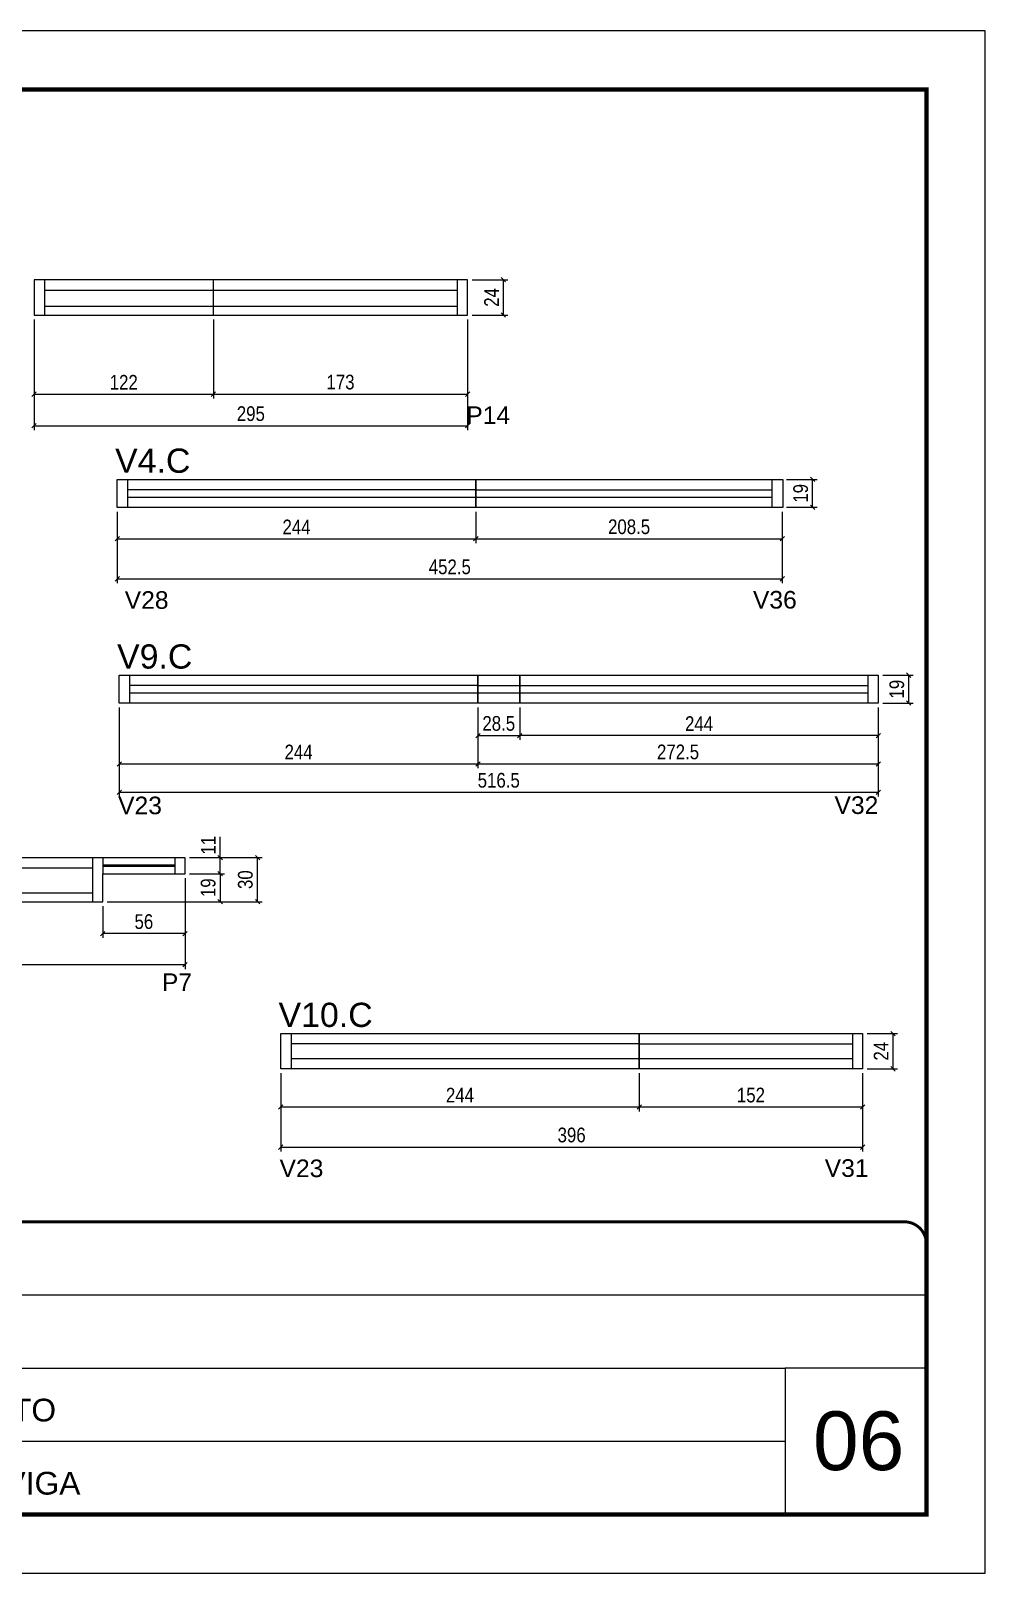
# Model space of a CAD drawing. Extents: x 2513 to 8766, y 921 to 4268.
# Drawn here: x 4947 to 5596, y 2070 to 3120 of the extents above; entities that cross this region are included whole.
import ezdxf

# ---------------------------------------------------------------- set-up
doc = ezdxf.new("R2010")
doc.units = 0
doc.linetypes.add('CONTINUO', pattern=[0])
doc.linetypes.add('DASHED', pattern=[0.75, 0.5, -0.25])
for name, color, linetype in [('5', 5, 'Continuous'), ('COTA', 241, 'Continuous'), ('NOMENCLATURA', 7, 'Continuous'), ('Painéis', 200, 'Continuous'), ('SARR_2.2x7', 40, 'Continuous'), ('SARR_EDITAR', 141, 'Continuous')]:
    doc.layers.add(name, color=color, linetype=linetype)
for name, color, linetype, lineweight in [('CARIMBO', 255, 'Continuous', 9), ('Folhas', 255, 'Continuous', 9), ('SARRAFO DE PRESSAO', 251, 'DASHED', 9)]:
    doc.layers.add(name, color=color, linetype=linetype, lineweight=lineweight)
doc.styles.add('ARIAL', font='arial.ttf')
doc.styles.add('COTA TECNICA', font='techl___.ttf', dxfattribs={"height": 10})
doc.styles.add('COTA TECNICA-50', font='techl___.ttf', dxfattribs={"height": 10})
doc.styles.get("Standard").update_dxf_attribs({"font": 'arial.ttf'})
doc.dimstyles.new('COTA PAINEL-50', dxfattribs={"dimtxt": 10, "dimasz": 3, "dimexe": 3, "dimexo": 3, "dimgap": 3, "dimtad": 1, "dimdec": 1, "dimzin": 12, "dimdsep": 46, "dimtxsty": 'COTA TECNICA-50', "dimblk1": 'OBLIQUE', "dimblk2": 'OBLIQUE', "dimsah": 1, "dimcen": 0.9, "dimclrd": 4, "dimclre": 4, "dimclrt": 240, "dimadec": 1, "dimazin": 3, "dimtfac": 1, "dimtdec": 1, "dimtmove": 0, "dimatfit": 3, "dimfxl": 1, "dimtolj": 1, "dimtzin": 12, "dimarcsym": 0})
doc.dimstyles.new('PAINEL', dxfattribs={"dimtxt": 10, "dimasz": 3, "dimexe": 3, "dimexo": 3, "dimgap": 3, "dimtad": 1, "dimdec": 1, "dimzin": 12, "dimdsep": 46, "dimtxsty": 'COTA TECNICA', "dimblk1": 'OBLIQUE', "dimblk2": 'OBLIQUE', "dimsah": 1, "dimcen": 0.9, "dimclrd": 4, "dimclre": 4, "dimclrt": 240, "dimadec": 1, "dimazin": 3, "dimtfac": 1, "dimtdec": 1, "dimtmove": 0, "dimatfit": 3, "dimfxl": 1, "dimtolj": 1, "dimtzin": 12, "dimarcsym": 0})

# ---------------------------------------------------------------- blocks, each defined once
blk = doc.blocks.new('9999999999')
at = {"color": 30, "linetype": 'CONTINUO'}
for p, q in [((98564.6, 34379.6), (99584, 34379.6)), ((98564.6, 34329.8), (99488, 34329.8)), ((99584, 34329.8), (99488, 34329.8)), ((99488, 34329.8), (99488, 34230.2)), ((98564.6, 34280), (99488, 34280))]:
    blk.add_line(p, q, dxfattribs=at)
at = {"color": 30, "linetype": 'CONTINUO', "const_width": 2}
blk.add_lwpolyline([(99584, 34230.2), (99584, 34414.4, 0.414214), (99569, 34429.4), (98229, 34429.4, 0.414214), (98214, 34414.4), (98214, 34245.2, 0.414214), (98229, 34230.2), (99584, 34230.2)], format="xyb", dxfattribs=at)
at = {"layer": 'Folhas'}
blk.add_lwpolyline([(98139, 34190.2), (99624, 34190.2), (99624, 35240.2), (98139, 35240.2)], close=True, dxfattribs=at)
at = {"layer": 'Folhas', "color": 30, "const_width": 3}
blk.add_lwpolyline([(98214, 34230.2), (99584, 34230.2), (99584, 35200.2), (98214, 35200.2)], close=True, dxfattribs=at)
at = {"color": 7, "linetype": 'Continuous', "ltscale": 5, "style": 'ARIAL'}
for s, p in [('2° PAVIMENTO', (98837.7, 34293.5)), ('FUNDO DE VIGA', (98837.7, 34243.7))]:
    blk.add_text(s, height=15.483, dxfattribs=at).set_placement(p)
blk = doc.blocks.new('_Oblique')
at = {"color": 0, "linetype": 'ByBlock', "lineweight": -2}
blk.add_line((-0.5, -0.5), (0.5, 0.5), dxfattribs=at)
blk = doc.blocks.new('*D184')
at = {"layer": 'COTA', "color": 4, "linetype": 'ByBlock', "lineweight": -2, "transparency": 16777216}
for p, q in [((4949.3, 2923.2), (4949.3, 2847.8)), ((5244.3, 2923.2), (5244.3, 2847.8)), ((4949.3, 2850.8), (5244.3, 2850.8))]:
    blk.add_line(p, q, dxfattribs=at)
at = {"layer": 'Defpoints', "color": 0, "linetype": 'ByBlock', "transparency": 16777216}
for p in [(4949.3, 2926.2), (5244.3, 2926.2), (5244.3, 2850.8)]:
    blk.add_point(p, dxfattribs=at)
at = {"layer": 'COTA', "color": 4, "linetype": 'ByBlock', "lineweight": -2, "transparency": 16777216, "xscale": 3, "yscale": 3, "zscale": 3, "rotation": 180}
blk.add_blockref('_Oblique', (4949.3, 2850.8), dxfattribs=at)
at = {"layer": 'COTA', "color": 4, "linetype": 'ByBlock', "lineweight": -2, "transparency": 16777216, "xscale": 3, "yscale": 3, "zscale": 3}
blk.add_blockref('_Oblique', (5244.3, 2850.8), dxfattribs=at)
at = {"layer": 'COTA', "color": 240, "linetype": 'ByBlock', "transparency": 16777216, "insert": (5096.8, 2859), "char_height": 10, "attachment_point": 5, "style": 'COTA TECNICA-50'}
blk.add_mtext('\\A1;295', dxfattribs=at)
blk = doc.blocks.new('*D66')
at = {"layer": 'COTA', "color": 4, "lineweight": -2, "transparency": 16777216}
for p, q in [((4949.3, 2923.2), (4949.3, 2869.3)), ((5071.3, 2923.2), (5071.3, 2869.3)), ((4949.3, 2872.3), (5071.3, 2872.3))]:
    blk.add_line(p, q, dxfattribs=at)
at = {"layer": 'Defpoints', "color": 0, "transparency": 16777216}
for p in [(4949.3, 2926.2), (5071.3, 2926.2), (5071.3, 2872.3)]:
    blk.add_point(p, dxfattribs=at)
at = {"layer": 'COTA', "color": 4, "lineweight": -2, "transparency": 16777216, "xscale": 3, "yscale": 3, "zscale": 3, "rotation": 180}
blk.add_blockref('_Oblique', (4949.3, 2872.3), dxfattribs=at)
at = {"layer": 'COTA', "color": 4, "lineweight": -2, "transparency": 16777216, "xscale": 3, "yscale": 3, "zscale": 3}
blk.add_blockref('_Oblique', (5071.3, 2872.3), dxfattribs=at)
at = {"layer": 'COTA', "color": 240, "transparency": 16777216, "insert": (5010.3, 2880.4), "char_height": 10, "attachment_point": 5, "style": 'COTA TECNICA'}
blk.add_mtext('\\A1;122', dxfattribs=at)
blk = doc.blocks.new('*D67')
at = {"layer": 'COTA', "color": 4, "lineweight": -2, "transparency": 16777216}
for p, q in [((5071.3, 2923.2), (5071.3, 2869.3)), ((5244.3, 2923.2), (5244.3, 2869.3)), ((5071.3, 2872.3), (5244.3, 2872.3))]:
    blk.add_line(p, q, dxfattribs=at)
at = {"layer": 'Defpoints', "color": 0, "transparency": 16777216}
for p in [(5071.3, 2926.2), (5244.3, 2926.2), (5244.3, 2872.3)]:
    blk.add_point(p, dxfattribs=at)
at = {"layer": 'COTA', "color": 4, "lineweight": -2, "transparency": 16777216, "xscale": 3, "yscale": 3, "zscale": 3, "rotation": 180}
blk.add_blockref('_Oblique', (5071.3, 2872.3), dxfattribs=at)
at = {"layer": 'COTA', "color": 4, "lineweight": -2, "transparency": 16777216, "xscale": 3, "yscale": 3, "zscale": 3}
blk.add_blockref('_Oblique', (5244.3, 2872.3), dxfattribs=at)
at = {"layer": 'COTA', "color": 240, "transparency": 16777216, "insert": (5157.8, 2880.5), "char_height": 10, "attachment_point": 5, "style": 'COTA TECNICA'}
blk.add_mtext('\\A1;173', dxfattribs=at)
blk = doc.blocks.new('*D185')
at = {"layer": 'COTA', "color": 4, "lineweight": -2, "transparency": 16777216}
for p, q in [((5247.3, 2950.2), (5271.7, 2950.2)), ((5268.7, 2926.2), (5268.7, 2950.2)), ((5247.3, 2926.2), (5271.7, 2926.2))]:
    blk.add_line(p, q, dxfattribs=at)
at = {"layer": 'Defpoints', "color": 0, "transparency": 16777216}
for p in [(5244.3, 2950.2), (5268.7, 2950.2), (5244.3, 2926.2)]:
    blk.add_point(p, dxfattribs=at)
at = {"layer": 'COTA', "color": 4, "lineweight": -2, "transparency": 16777216, "xscale": 3, "yscale": 3, "zscale": 3}
for p, rotation in [((5268.7, 2950.2), 90), ((5268.7, 2926.2), 270)]:
    blk.add_blockref('_Oblique', p, dxfattribs=dict(at, rotation=rotation))
at = {"layer": 'COTA', "color": 240, "transparency": 16777216, "insert": (5260.6, 2938.2), "char_height": 10, "attachment_point": 5, "rotation": 90, "style": 'COTA TECNICA'}
blk.add_mtext('\\A1;24', dxfattribs=at)
blk = doc.blocks.new('*D76')
at = {"layer": 'COTA', "color": 4, "linetype": 'ByBlock', "lineweight": -2, "transparency": 16777216}
for p, q in [((5005.9, 2792.3), (5005.9, 2770.9)), ((5249.9, 2792.3), (5249.9, 2770.9)), ((5005.9, 2773.9), (5249.9, 2773.9))]:
    blk.add_line(p, q, dxfattribs=at)
at = {"layer": 'Defpoints', "color": 0, "linetype": 'ByBlock', "transparency": 16777216}
for p in [(5005.9, 2795.3), (5249.9, 2795.3), (5249.9, 2773.9)]:
    blk.add_point(p, dxfattribs=at)
at = {"layer": 'COTA', "color": 4, "linetype": 'ByBlock', "lineweight": -2, "transparency": 16777216, "xscale": 3, "yscale": 3, "zscale": 3, "rotation": 180}
blk.add_blockref('_Oblique', (5005.9, 2773.9), dxfattribs=at)
at = {"layer": 'COTA', "color": 4, "linetype": 'ByBlock', "lineweight": -2, "transparency": 16777216, "xscale": 3, "yscale": 3, "zscale": 3}
blk.add_blockref('_Oblique', (5249.9, 2773.9), dxfattribs=at)
at = {"layer": 'COTA', "color": 240, "linetype": 'ByBlock', "transparency": 16777216, "insert": (5127.9, 2781.9), "char_height": 10, "attachment_point": 5, "style": 'COTA TECNICA-50'}
blk.add_mtext('\\A1;244', dxfattribs=at)
blk = doc.blocks.new('*D195')
at = {"layer": 'COTA', "color": 4, "lineweight": -2, "transparency": 16777216}
for p, q in [((5005.9, 2792.3), (5005.9, 2743.6)), ((5458.4, 2792.3), (5458.4, 2743.6)), ((5005.9, 2746.6), (5458.4, 2746.6))]:
    blk.add_line(p, q, dxfattribs=at)
at = {"layer": 'Defpoints', "color": 0, "transparency": 16777216}
for p in [(5005.9, 2795.3), (5458.4, 2795.3), (5458.4, 2746.6)]:
    blk.add_point(p, dxfattribs=at)
at = {"layer": 'COTA', "color": 4, "lineweight": -2, "transparency": 16777216, "xscale": 3, "yscale": 3, "zscale": 3, "rotation": 180}
blk.add_blockref('_Oblique', (5005.9, 2746.6), dxfattribs=at)
at = {"layer": 'COTA', "color": 4, "lineweight": -2, "transparency": 16777216, "xscale": 3, "yscale": 3, "zscale": 3}
blk.add_blockref('_Oblique', (5458.4, 2746.6), dxfattribs=at)
at = {"layer": 'COTA', "color": 240, "transparency": 16777216, "insert": (5232.2, 2754.7), "char_height": 10, "attachment_point": 5, "style": 'COTA TECNICA'}
blk.add_mtext('\\A1;452.5', dxfattribs=at)
blk = doc.blocks.new('*D196')
at = {"layer": 'COTA', "color": 4, "lineweight": -2, "transparency": 16777216}
for p, q in [((5461.4, 2814.3), (5482.1, 2814.3)), ((5479.1, 2795.3), (5479.1, 2814.3)), ((5461.4, 2795.3), (5482.1, 2795.3))]:
    blk.add_line(p, q, dxfattribs=at)
at = {"layer": 'Defpoints', "color": 0, "transparency": 16777216}
for p in [(5458.4, 2814.3), (5479.1, 2814.3), (5458.4, 2795.3)]:
    blk.add_point(p, dxfattribs=at)
at = {"layer": 'COTA', "color": 4, "lineweight": -2, "transparency": 16777216, "xscale": 3, "yscale": 3, "zscale": 3}
for p, rotation in [((5479.1, 2814.3), 90), ((5479.1, 2795.3), 270)]:
    blk.add_blockref('_Oblique', p, dxfattribs=dict(at, rotation=rotation))
at = {"layer": 'COTA', "color": 240, "transparency": 16777216, "insert": (5471, 2804.8), "char_height": 10, "attachment_point": 5, "rotation": 90, "style": 'COTA TECNICA'}
blk.add_mtext('\\A1;19', dxfattribs=at)
blk = doc.blocks.new('*D207')
at = {"layer": 'COTA', "color": 4, "lineweight": -2, "transparency": 16777216}
for p, q in [((5052, 2542.8), (5052, 2480.9)), ((4808, 2523.8), (4808, 2480.9)), ((5052, 2483.9), (4808, 2483.9))]:
    blk.add_line(p, q, dxfattribs=at)
at = {"layer": 'Defpoints', "color": 0, "transparency": 16777216}
for p in [(5052, 2545.8), (4808, 2526.8), (4808, 2483.9)]:
    blk.add_point(p, dxfattribs=at)
at = {"layer": 'COTA', "color": 4, "lineweight": -2, "transparency": 16777216, "xscale": 3, "yscale": 3, "zscale": 3, "rotation": 180}
blk.add_blockref('_Oblique', (4808, 2483.9), dxfattribs=at)
at = {"layer": 'COTA', "color": 4, "lineweight": -2, "transparency": 16777216, "xscale": 3, "yscale": 3, "zscale": 3}
blk.add_blockref('_Oblique', (5052, 2483.9), dxfattribs=at)
at = {"layer": 'COTA', "color": 240, "transparency": 16777216, "insert": (4930, 2491.9), "char_height": 10, "attachment_point": 5, "style": 'COTA TECNICA'}
blk.add_mtext('\\A1;244', dxfattribs=at)
blk = doc.blocks.new('*D208')
at = {"layer": 'COTA', "color": 4, "lineweight": -2, "transparency": 16777216}
for p, q in [((5075.9, 2556.8), (5075.9, 2570.9)), ((5055, 2556.8), (5078.9, 2556.8)), ((5075.9, 2545.8), (5075.9, 2556.8)), ((5055, 2545.8), (5078.9, 2545.8))]:
    blk.add_line(p, q, dxfattribs=at)
at = {"layer": 'Defpoints', "color": 0, "transparency": 16777216}
for p in [(5052, 2556.8), (5075.9, 2556.8), (5052, 2545.8)]:
    blk.add_point(p, dxfattribs=at)
at = {"layer": 'COTA', "color": 4, "lineweight": -2, "transparency": 16777216, "xscale": 3, "yscale": 3, "zscale": 3}
for p, rotation in [((5075.9, 2556.8), 90), ((5075.9, 2545.8), 270)]:
    blk.add_blockref('_Oblique', p, dxfattribs=dict(at, rotation=rotation))
at = {"layer": 'COTA', "color": 240, "transparency": 16777216, "insert": (5067.9, 2565.3), "char_height": 10, "attachment_point": 5, "rotation": 90, "style": 'COTA TECNICA'}
blk.add_mtext('\\A1;11', dxfattribs=at)
blk = doc.blocks.new('*D209')
at = {"layer": 'COTA', "color": 4, "lineweight": -2, "transparency": 16777216}
for p, q in [((5055, 2545.8), (5078.9, 2545.8)), ((5075.9, 2545.8), (5075.9, 2526.8)), ((4999, 2526.8), (5078.9, 2526.8))]:
    blk.add_line(p, q, dxfattribs=at)
at = {"layer": 'Defpoints', "color": 0, "transparency": 16777216}
for p in [(5052, 2545.8), (4996, 2526.8), (5075.9, 2526.8)]:
    blk.add_point(p, dxfattribs=at)
at = {"layer": 'COTA', "color": 4, "lineweight": -2, "transparency": 16777216, "xscale": 3, "yscale": 3, "zscale": 3}
for p, rotation in [((5075.9, 2545.8), 90), ((5075.9, 2526.8), 270)]:
    blk.add_blockref('_Oblique', p, dxfattribs=dict(at, rotation=rotation))
at = {"layer": 'COTA', "color": 240, "transparency": 16777216, "insert": (5067.8, 2536.3), "char_height": 10, "attachment_point": 5, "rotation": 90, "style": 'COTA TECNICA'}
blk.add_mtext('\\A1;19', dxfattribs=at)
blk = doc.blocks.new('*D87')
at = {"layer": 'COTA', "color": 4, "lineweight": -2, "transparency": 16777216}
for p, q in [((5055, 2556.8), (5104.4, 2556.8)), ((5101.4, 2526.8), (5101.4, 2556.8)), ((4999, 2526.8), (5104.4, 2526.8))]:
    blk.add_line(p, q, dxfattribs=at)
at = {"layer": 'Defpoints', "color": 0, "transparency": 16777216}
for p in [(5052, 2556.8), (5101.4, 2556.8), (4996, 2526.8)]:
    blk.add_point(p, dxfattribs=at)
at = {"layer": 'COTA', "color": 4, "lineweight": -2, "transparency": 16777216, "xscale": 3, "yscale": 3, "zscale": 3}
for p, rotation in [((5101.4, 2556.8), 90), ((5101.4, 2526.8), 270)]:
    blk.add_blockref('_Oblique', p, dxfattribs=dict(at, rotation=rotation))
at = {"layer": 'COTA', "color": 240, "transparency": 16777216, "insert": (5093.1, 2541.8), "char_height": 10, "attachment_point": 5, "rotation": 90, "style": 'COTA TECNICA'}
blk.add_mtext('\\A1;30', dxfattribs=at)
blk = doc.blocks.new('*D88')
at = {"layer": 'COTA', "color": 4, "lineweight": -2, "transparency": 16777216}
for p, q in [((5052, 2542.8), (5052, 2502.1)), ((4996, 2523.8), (4996, 2502.1)), ((5052, 2505.1), (4996, 2505.1))]:
    blk.add_line(p, q, dxfattribs=at)
at = {"layer": 'Defpoints', "color": 0, "transparency": 16777216}
for p in [(5052, 2545.8), (4996, 2526.8), (4996, 2505.1)]:
    blk.add_point(p, dxfattribs=at)
at = {"layer": 'COTA', "color": 4, "lineweight": -2, "transparency": 16777216, "xscale": 3, "yscale": 3, "zscale": 3, "rotation": 180}
blk.add_blockref('_Oblique', (4996, 2505.1), dxfattribs=at)
at = {"layer": 'COTA', "color": 4, "lineweight": -2, "transparency": 16777216, "xscale": 3, "yscale": 3, "zscale": 3}
blk.add_blockref('_Oblique', (5052, 2505.1), dxfattribs=at)
at = {"layer": 'COTA', "color": 240, "transparency": 16777216, "insert": (5024, 2513.2), "char_height": 10, "attachment_point": 5, "style": 'COTA TECNICA'}
blk.add_mtext('\\A1;56', dxfattribs=at)
blk = doc.blocks.new('*D89')
at = {"layer": 'COTA', "color": 4, "linetype": 'ByBlock', "lineweight": -2, "transparency": 16777216}
for p, q in [((5007.3, 2659), (5007.3, 2617.6)), ((5251.3, 2659), (5251.3, 2617.6)), ((5007.3, 2620.6), (5251.3, 2620.6))]:
    blk.add_line(p, q, dxfattribs=at)
at = {"layer": 'Defpoints', "color": 0, "linetype": 'ByBlock', "transparency": 16777216}
for p in [(5007.3, 2662), (5251.3, 2662), (5251.3, 2620.6)]:
    blk.add_point(p, dxfattribs=at)
at = {"layer": 'COTA', "color": 4, "linetype": 'ByBlock', "lineweight": -2, "transparency": 16777216, "xscale": 3, "yscale": 3, "zscale": 3, "rotation": 180}
blk.add_blockref('_Oblique', (5007.3, 2620.6), dxfattribs=at)
at = {"layer": 'COTA', "color": 4, "linetype": 'ByBlock', "lineweight": -2, "transparency": 16777216, "xscale": 3, "yscale": 3, "zscale": 3}
blk.add_blockref('_Oblique', (5251.3, 2620.6), dxfattribs=at)
at = {"layer": 'COTA', "color": 240, "linetype": 'ByBlock', "transparency": 16777216, "insert": (5129.3, 2628.7), "char_height": 10, "attachment_point": 5, "style": 'COTA TECNICA-50'}
blk.add_mtext('\\A1;244', dxfattribs=at)
blk = doc.blocks.new('*D90')
at = {"layer": 'COTA', "color": 4, "linetype": 'ByBlock', "lineweight": -2, "transparency": 16777216}
for p, q in [((5279.8, 2659), (5279.8, 2636.9)), ((5523.8, 2659), (5523.8, 2636.9)), ((5523.8, 2639.9), (5279.8, 2639.9))]:
    blk.add_line(p, q, dxfattribs=at)
at = {"layer": 'Defpoints', "color": 0, "linetype": 'ByBlock', "transparency": 16777216}
for p in [(5279.8, 2662), (5523.8, 2662), (5279.8, 2639.9)]:
    blk.add_point(p, dxfattribs=at)
at = {"layer": 'COTA', "color": 4, "linetype": 'ByBlock', "lineweight": -2, "transparency": 16777216, "xscale": 3, "yscale": 3, "zscale": 3, "rotation": 180}
blk.add_blockref('_Oblique', (5279.8, 2639.9), dxfattribs=at)
at = {"layer": 'COTA', "color": 4, "linetype": 'ByBlock', "lineweight": -2, "transparency": 16777216, "xscale": 3, "yscale": 3, "zscale": 3}
blk.add_blockref('_Oblique', (5523.8, 2639.9), dxfattribs=at)
at = {"layer": 'COTA', "color": 240, "linetype": 'ByBlock', "transparency": 16777216, "insert": (5401.8, 2648), "char_height": 10, "attachment_point": 5, "style": 'COTA TECNICA-50'}
blk.add_mtext('\\A1;244', dxfattribs=at)
blk = doc.blocks.new('*D91')
at = {"layer": 'COTA', "color": 4, "linetype": 'ByBlock', "lineweight": -2, "transparency": 16777216}
for p, q in [((5251.3, 2659), (5251.3, 2636.9)), ((5279.8, 2659), (5279.8, 2636.9)), ((5251.3, 2639.9), (5279.8, 2639.9))]:
    blk.add_line(p, q, dxfattribs=at)
at = {"layer": 'Defpoints', "color": 0, "linetype": 'ByBlock', "transparency": 16777216}
for p in [(5251.3, 2662), (5279.8, 2662), (5279.8, 2639.9)]:
    blk.add_point(p, dxfattribs=at)
at = {"layer": 'COTA', "color": 4, "linetype": 'ByBlock', "lineweight": -2, "transparency": 16777216, "xscale": 3, "yscale": 3, "zscale": 3, "rotation": 180}
blk.add_blockref('_Oblique', (5251.3, 2639.9), dxfattribs=at)
at = {"layer": 'COTA', "color": 4, "linetype": 'ByBlock', "lineweight": -2, "transparency": 16777216, "xscale": 3, "yscale": 3, "zscale": 3}
blk.add_blockref('_Oblique', (5279.8, 2639.9), dxfattribs=at)
at = {"layer": 'COTA', "color": 240, "linetype": 'ByBlock', "transparency": 16777216, "insert": (5265.5, 2648.1), "char_height": 10, "attachment_point": 5, "style": 'COTA TECNICA-50'}
blk.add_mtext('\\A1;28.5', dxfattribs=at)
blk = doc.blocks.new('*D210')
at = {"layer": 'COTA', "color": 4, "lineweight": -2, "transparency": 16777216}
for p, q in [((5007.3, 2659), (5007.3, 2598.3)), ((5523.8, 2659), (5523.8, 2598.3)), ((5007.3, 2601.3), (5523.8, 2601.3))]:
    blk.add_line(p, q, dxfattribs=at)
at = {"layer": 'Defpoints', "color": 0, "transparency": 16777216}
for p in [(5007.3, 2662), (5523.8, 2662), (5523.8, 2601.3)]:
    blk.add_point(p, dxfattribs=at)
at = {"layer": 'COTA', "color": 4, "lineweight": -2, "transparency": 16777216, "xscale": 3, "yscale": 3, "zscale": 3, "rotation": 180}
blk.add_blockref('_Oblique', (5007.3, 2601.3), dxfattribs=at)
at = {"layer": 'COTA', "color": 4, "lineweight": -2, "transparency": 16777216, "xscale": 3, "yscale": 3, "zscale": 3}
blk.add_blockref('_Oblique', (5523.8, 2601.3), dxfattribs=at)
at = {"layer": 'COTA', "color": 240, "transparency": 16777216, "insert": (5265.5, 2609.4), "char_height": 10, "attachment_point": 5, "style": 'COTA TECNICA'}
blk.add_mtext('\\A1;516.5', dxfattribs=at)
blk = doc.blocks.new('*D211')
at = {"layer": 'COTA', "color": 4, "lineweight": -2, "transparency": 16777216}
for p, q in [((5526.8, 2681), (5547.5, 2681)), ((5544.5, 2662), (5544.5, 2681)), ((5526.8, 2662), (5547.5, 2662))]:
    blk.add_line(p, q, dxfattribs=at)
at = {"layer": 'Defpoints', "color": 0, "transparency": 16777216}
for p in [(5523.8, 2681), (5544.5, 2681), (5523.8, 2662)]:
    blk.add_point(p, dxfattribs=at)
at = {"layer": 'COTA', "color": 4, "lineweight": -2, "transparency": 16777216, "xscale": 3, "yscale": 3, "zscale": 3}
for p, rotation in [((5544.5, 2681), 90), ((5544.5, 2662), 270)]:
    blk.add_blockref('_Oblique', p, dxfattribs=dict(at, rotation=rotation))
at = {"layer": 'COTA', "color": 240, "transparency": 16777216, "insert": (5536.4, 2671.5), "char_height": 10, "attachment_point": 5, "rotation": 90, "style": 'COTA TECNICA'}
blk.add_mtext('\\A1;19', dxfattribs=at)
blk = doc.blocks.new('*D92')
at = {"layer": 'COTA', "color": 4, "linetype": 'ByBlock', "lineweight": -2, "transparency": 16777216}
for p, q in [((5117.1, 2410), (5117.1, 2384)), ((5361.1, 2410), (5361.1, 2384)), ((5361.1, 2387), (5117.1, 2387))]:
    blk.add_line(p, q, dxfattribs=at)
at = {"layer": 'Defpoints', "color": 0, "linetype": 'ByBlock', "transparency": 16777216}
for p in [(5117.1, 2413), (5361.1, 2413), (5117.1, 2387)]:
    blk.add_point(p, dxfattribs=at)
at = {"layer": 'COTA', "color": 4, "linetype": 'ByBlock', "lineweight": -2, "transparency": 16777216, "xscale": 3, "yscale": 3, "zscale": 3, "rotation": 180}
blk.add_blockref('_Oblique', (5117.1, 2387), dxfattribs=at)
at = {"layer": 'COTA', "color": 4, "linetype": 'ByBlock', "lineweight": -2, "transparency": 16777216, "xscale": 3, "yscale": 3, "zscale": 3}
blk.add_blockref('_Oblique', (5361.1, 2387), dxfattribs=at)
at = {"layer": 'COTA', "color": 240, "linetype": 'ByBlock', "transparency": 16777216, "insert": (5239.1, 2395.1), "char_height": 10, "attachment_point": 5, "style": 'COTA TECNICA-50'}
blk.add_mtext('\\A1;244', dxfattribs=at)
blk = doc.blocks.new('*D93')
at = {"layer": 'COTA', "color": 4, "linetype": 'ByBlock', "lineweight": -2, "transparency": 16777216}
for p, q in [((5361.1, 2410), (5361.1, 2384)), ((5513.1, 2410), (5513.1, 2384)), ((5513.1, 2387), (5361.1, 2387))]:
    blk.add_line(p, q, dxfattribs=at)
at = {"layer": 'Defpoints', "color": 0, "linetype": 'ByBlock', "transparency": 16777216}
for p in [(5361.1, 2413), (5513.1, 2413), (5361.1, 2387)]:
    blk.add_point(p, dxfattribs=at)
at = {"layer": 'COTA', "color": 4, "linetype": 'ByBlock', "lineweight": -2, "transparency": 16777216, "xscale": 3, "yscale": 3, "zscale": 3, "rotation": 180}
blk.add_blockref('_Oblique', (5361.1, 2387), dxfattribs=at)
at = {"layer": 'COTA', "color": 4, "linetype": 'ByBlock', "lineweight": -2, "transparency": 16777216, "xscale": 3, "yscale": 3, "zscale": 3}
blk.add_blockref('_Oblique', (5513.1, 2387), dxfattribs=at)
at = {"layer": 'COTA', "color": 240, "linetype": 'ByBlock', "transparency": 16777216, "insert": (5437.1, 2395.1), "char_height": 10, "attachment_point": 5, "style": 'COTA TECNICA-50'}
blk.add_mtext('\\A1;152', dxfattribs=at)
blk = doc.blocks.new('*D212')
at = {"layer": 'COTA', "color": 4, "lineweight": -2, "transparency": 16777216}
for p, q in [((5117.1, 2410), (5117.1, 2356.7)), ((5513.1, 2410), (5513.1, 2356.7)), ((5117.1, 2359.7), (5513.1, 2359.7))]:
    blk.add_line(p, q, dxfattribs=at)
at = {"layer": 'Defpoints', "color": 0, "transparency": 16777216}
for p in [(5117.1, 2413), (5513.1, 2413), (5513.1, 2359.7)]:
    blk.add_point(p, dxfattribs=at)
at = {"layer": 'COTA', "color": 4, "lineweight": -2, "transparency": 16777216, "xscale": 3, "yscale": 3, "zscale": 3, "rotation": 180}
blk.add_blockref('_Oblique', (5117.1, 2359.7), dxfattribs=at)
at = {"layer": 'COTA', "color": 4, "lineweight": -2, "transparency": 16777216, "xscale": 3, "yscale": 3, "zscale": 3}
blk.add_blockref('_Oblique', (5513.1, 2359.7), dxfattribs=at)
at = {"layer": 'COTA', "color": 240, "transparency": 16777216, "insert": (5315.1, 2367.9), "char_height": 10, "attachment_point": 5, "style": 'COTA TECNICA'}
blk.add_mtext('\\A1;396', dxfattribs=at)
blk = doc.blocks.new('*D213')
at = {"layer": 'COTA', "color": 4, "lineweight": -2, "transparency": 16777216}
for p, q in [((5516.1, 2437), (5536.8, 2437)), ((5533.8, 2413), (5533.8, 2437)), ((5516.1, 2413), (5536.8, 2413))]:
    blk.add_line(p, q, dxfattribs=at)
at = {"layer": 'Defpoints', "color": 0, "transparency": 16777216}
for p in [(5513.1, 2437), (5533.8, 2437), (5513.1, 2413)]:
    blk.add_point(p, dxfattribs=at)
at = {"layer": 'COTA', "color": 4, "lineweight": -2, "transparency": 16777216, "xscale": 3, "yscale": 3, "zscale": 3}
for p, rotation in [((5533.8, 2437), 90), ((5533.8, 2413), 270)]:
    blk.add_blockref('_Oblique', p, dxfattribs=dict(at, rotation=rotation))
at = {"layer": 'COTA', "color": 240, "transparency": 16777216, "insert": (5525.7, 2425), "char_height": 10, "attachment_point": 5, "rotation": 90, "style": 'COTA TECNICA'}
blk.add_mtext('\\A1;24', dxfattribs=at)
blk = doc.blocks.new('*D263')
at = {"layer": 'COTA', "color": 4, "lineweight": -2, "transparency": 16777216}
for p, q in [((5249.9, 2792.3), (5249.9, 2770.9)), ((5458.4, 2792.3), (5458.4, 2770.9)), ((5249.9, 2773.9), (5458.4, 2773.9))]:
    blk.add_line(p, q, dxfattribs=at)
at = {"layer": 'Defpoints', "color": 0, "transparency": 16777216}
for p in [(5249.9, 2795.3), (5458.4, 2795.3), (5458.4, 2773.9)]:
    blk.add_point(p, dxfattribs=at)
at = {"layer": 'COTA', "color": 4, "lineweight": -2, "transparency": 16777216, "xscale": 3, "yscale": 3, "zscale": 3, "rotation": 180}
blk.add_blockref('_Oblique', (5249.9, 2773.9), dxfattribs=at)
at = {"layer": 'COTA', "color": 4, "lineweight": -2, "transparency": 16777216, "xscale": 3, "yscale": 3, "zscale": 3}
blk.add_blockref('_Oblique', (5458.4, 2773.9), dxfattribs=at)
at = {"layer": 'COTA', "color": 240, "transparency": 16777216, "insert": (5354.2, 2782), "char_height": 10, "attachment_point": 5, "style": 'COTA TECNICA'}
blk.add_mtext('\\A1;208.5', dxfattribs=at)
blk = doc.blocks.new('*D270')
at = {"layer": 'COTA', "color": 4, "lineweight": -2, "transparency": 16777216}
for p, q in [((5251.3, 2659), (5251.3, 2617.6)), ((5523.8, 2659), (5523.8, 2617.6)), ((5251.3, 2620.6), (5523.8, 2620.6))]:
    blk.add_line(p, q, dxfattribs=at)
at = {"layer": 'Defpoints', "color": 0, "transparency": 16777216}
for p in [(5251.3, 2662), (5523.8, 2662), (5523.8, 2620.6)]:
    blk.add_point(p, dxfattribs=at)
at = {"layer": 'COTA', "color": 4, "lineweight": -2, "transparency": 16777216, "xscale": 3, "yscale": 3, "zscale": 3, "rotation": 180}
blk.add_blockref('_Oblique', (5251.3, 2620.6), dxfattribs=at)
at = {"layer": 'COTA', "color": 4, "lineweight": -2, "transparency": 16777216, "xscale": 3, "yscale": 3, "zscale": 3}
blk.add_blockref('_Oblique', (5523.8, 2620.6), dxfattribs=at)
at = {"layer": 'COTA', "color": 240, "transparency": 16777216, "insert": (5387.5, 2628.7), "char_height": 10, "attachment_point": 5, "style": 'COTA TECNICA'}
blk.add_mtext('\\A1;272.5', dxfattribs=at)

msp = doc.modelspace()

# ---------------------------------------------------------------- linework, layer by layer
at = {"layer": 'Painéis'}
for p, q in [((5071.3, 2926.16), (5071.3, 2950.16)), ((5052.04, 2545.76), (5052.04, 2545.76))]:
    msp.add_line(p, q, dxfattribs=at)
at = {"layer": 'Painéis', "linetype": 'ByBlock'}
msp.add_lwpolyline([(4949.3, 2950.16), (4949.3, 2926.16), (5244.3, 2926.16), (5244.3, 2950.16)], close=True, dxfattribs=at)
at = {"layer": 'Painéis'}
for points in [[(5249.92, 2795.27), (5005.92, 2795.27), (5005.92, 2814.27), (5249.92, 2814.27)], [(5249.92, 2814.27), (5458.92, 2814.27), (5458.92, 2795.27), (5249.92, 2795.27)], [(5251.28, 2661.97), (5007.28, 2661.97), (5007.28, 2680.97), (5251.28, 2680.97)], [(5251.28, 2680.97), (5279.76, 2680.97), (5279.76, 2661.97), (5251.28, 2661.97)], [(5279.76, 2680.97), (5523.76, 2680.97), (5523.76, 2661.97), (5279.76, 2661.97)], [(5361.14, 2412.99), (5117.14, 2412.99), (5117.14, 2436.99), (5361.14, 2436.99)], [(5361.14, 2436.99), (5513.13, 2436.99), (5513.13, 2412.99), (5361.14, 2412.99)]]:
    msp.add_lwpolyline(points, close=True, dxfattribs=at)
msp.add_lwpolyline([(4599.54, 2556.76), (4599.54, 2550.76), (4685.04, 2550.76), (4685.04, 2526.76), (4996.04, 2526.76), (4996.14, 2545.76), (5052.04, 2545.76), (5052.04, 2556.76), (4599.54, 2556.76)], dxfattribs=at)
at = {"layer": 'SARR_2.2x7', "linetype": 'Continuous'}
for p, q in [((4956.3, 2950.16), (4956.3, 2926.16)), ((4956.3, 2943.16), (5071.3, 2943.16)), ((5071.3, 2943.16), (5237.3, 2943.16)), ((5237.3, 2950.16), (5237.3, 2926.16)), ((4956.3, 2932.16), (5071.3, 2932.16)), ((5071.3, 2932.16), (5237.3, 2932.16)), ((5012.92, 2814.27), (5012.92, 2795.27)), ((5451.41, 2814.27), (5451.41, 2795.27)), ((5249.92, 2807.27), (5012.92, 2807.27)), ((5249.92, 2807.27), (5451.41, 2807.27)), ((5012.92, 2802.27), (5249.92, 2802.27)), ((5249.92, 2802.27), (5451.41, 2802.27)), ((5014.28, 2680.97), (5014.28, 2661.97)), ((5516.76, 2680.97), (5516.76, 2661.97)), ((5251.28, 2673.97), (5014.28, 2673.97)), ((5014.28, 2668.97), (5251.28, 2668.97)), ((5251.28, 2673.97), (5516.76, 2673.97)), ((5251.28, 2668.97), (5516.76, 2668.97)), ((4988.94, 2556.76), (4988.94, 2526.76)), ((4996.14, 2556.76), (4996.14, 2545.76)), ((5045.04, 2556.76), (5045.04, 2545.76)), ((4808.04, 2549.76), (4988.94, 2549.76)), ((4808.04, 2532.76), (4988.94, 2532.76)), ((5124.14, 2436.99), (5124.14, 2412.99)), ((5506.13, 2436.99), (5506.13, 2412.99)), ((5361.14, 2429.99), (5124.14, 2429.99)), ((5361.14, 2429.99), (5506.13, 2429.99)), ((5124.14, 2419.99), (5361.14, 2419.99)), ((5361.14, 2419.99), (5506.13, 2419.99))]:
    msp.add_line(p, q, dxfattribs=at)
at = {"layer": 'SARR_EDITAR', "linetype": 'Continuous'}
for p, q in [((5045.04, 2551.76), (4996.14, 2551.76)), ((5045.04, 2550.76), (4996.14, 2550.76))]:
    msp.add_line(p, q, dxfattribs=at)

# ---------------------------------------------------------------- block references
at = {"layer": 'SARRAFO DE PRESSAO', "color": 6, "linetype": 'ByBlock'}
msp.add_blockref('9999999999', (-94027.49, -32120.54), dxfattribs=at)

# ---------------------------------------------------------------- texts
at = {"layer": '5', "linetype": 'Continuous'}
for s, p in [('P14', (5243.43, 2851.98)), ('V28', (5010.98, 2726.18)), ('V36', (5438.48, 2726.36)), ('V23', (5006.48, 2586.34)), ('V32', (5493.98, 2586.52)), ('P7', (5036.26, 2465.98)), ('V23', (5116.34, 2339.28)), ('V31', (5487.33, 2339.46))]:
    msp.add_text(s, height=12, rotation=359.99996, dxfattribs=at).set_placement(p)
at = {"layer": 'CARIMBO', "style": 'ARIAL'}
msp.add_text('06', height=40, dxfattribs=at).set_placement((5479.35, 2139.81))
at = {"layer": 'NOMENCLATURA', "linetype": 'Continuous'}
for s, p in [('V4.C', (5004.43, 2818.8)), ('V9.C', (5005.78, 2685.49)), ('V10.C', (5115.65, 2441.51))]:
    msp.add_text(s, height=16.5, dxfattribs=at).set_placement(p)

# ---------------------------------------------------------------- dimensions: what is measured, and where the dimension line sits
at = {"layer": 'COTA'}
for base, p1, p2, picture, middle in [((5268.66, 2950.16), (5244.3, 2926.16), (5244.3, 2950.16), '*D185', (5260.59, 2938.16)), ((5479.11, 2814.27), (5458.41, 2795.27), (5458.41, 2814.27), '*D196', (5471.02, 2804.77)), ((5544.46, 2680.97), (5523.76, 2661.97), (5523.76, 2680.97), '*D211', (5536.37, 2671.47)), ((5075.92, 2556.76), (5052.04, 2545.76), (5052.04, 2556.76), '*D208', (5067.86, 2565.31)), ((5101.36, 2556.76), (4996.04, 2526.76), (5052.04, 2556.76), '*D87', (5093.14, 2541.76)), ((5075.92, 2526.76), (5052.04, 2545.76), (4996.04, 2526.76), '*D209', (5067.83, 2536.26)), ((5533.82, 2436.99), (5513.13, 2412.99), (5513.13, 2436.99), '*D213', (5525.75, 2424.99))]:
    dim = msp.add_linear_dim(base=base, p1=p1, p2=p2, angle=90, dimstyle='PAINEL', dxfattribs=at)
    dim.commit()
    dim.dimension.update_dxf_attribs({"geometry": picture, "text_midpoint": middle})
at = {"layer": 'COTA', "color": 1, "linetype": 'ByBlock'}
for base, p1, p2, picture, middle in [((5244.3, 2850.82), (4949.3, 2926.16), (5244.3, 2926.16), '*D184', (5096.8, 2858.96)), ((5249.92, 2773.87), (5005.92, 2795.27), (5249.92, 2795.27), '*D76', (5127.92, 2781.95)), ((5251.28, 2620.58), (5007.28, 2661.97), (5251.28, 2661.97), '*D89', (5129.28, 2628.65)), ((5117.14, 2386.98), (5361.14, 2412.99), (5117.14, 2412.99), '*D92', (5239.14, 2395.05)), ((5361.14, 2386.98), (5513.13, 2412.99), (5361.14, 2412.99), '*D93', (5437.13, 2395.09))]:
    dim = msp.add_linear_dim(base=base, p1=p1, p2=p2, dimstyle='COTA PAINEL-50', override={"dimarcsym": 1}, dxfattribs=at)
    dim.commit()
    dim.dimension.update_dxf_attribs({"geometry": picture, "text_midpoint": middle})
at = {"layer": 'COTA'}
for base, p1, p2, picture, middle in [((5071.3, 2872.33), (4949.3, 2926.16), (5071.3, 2926.16), '*D66', (5010.3, 2880.39)), ((5244.3, 2872.33), (5071.3, 2926.16), (5244.3, 2926.16), '*D67', (5157.8, 2880.55)), ((5458.41, 2773.87), (5249.92, 2795.27), (5458.41, 2795.27), '*D263', (5354.17, 2782.01)), ((5523.76, 2620.58), (5251.28, 2661.97), (5523.76, 2661.97), '*D270', (5387.52, 2628.69)), ((4808.04, 2483.85), (5052.04, 2545.76), (4808.04, 2526.76), '*D207', (4930.04, 2491.93)), ((4996.04, 2505.12), (5052.04, 2545.76), (4996.04, 2526.76), '*D88', (5024.04, 2513.23))]:
    dim = msp.add_linear_dim(base=base, p1=p1, p2=p2, dimstyle='PAINEL', dxfattribs=at)
    dim.commit()
    dim.dimension.update_dxf_attribs({"geometry": picture, "text_midpoint": middle})
at = {"layer": 'COTA', "color": 5}
for base, p1, p2, picture, middle in [((5458.41, 2746.55), (5005.92, 2795.27), (5458.41, 2795.27), '*D195', (5232.17, 2754.66)), ((5523.76, 2601.3), (5007.28, 2661.97), (5523.76, 2661.97), '*D210', (5265.52, 2609.41)), ((5513.13, 2359.66), (5117.14, 2412.99), (5513.13, 2412.99), '*D212', (5315.13, 2367.91))]:
    dim = msp.add_linear_dim(base=base, p1=p1, p2=p2, dimstyle='PAINEL', dxfattribs=at)
    dim.commit()
    dim.dimension.update_dxf_attribs({"geometry": picture, "text_midpoint": middle})
at = {"layer": 'COTA', "color": 1, "linetype": 'ByBlock'}
dim = msp.add_linear_dim(base=(5279.76, 2639.92), p1=(5251.28, 2661.97), p2=(5279.76, 2661.97), angle=180, dimstyle='COTA PAINEL-50', override={"dimarcsym": 1}, dxfattribs=at)
dim.commit()
dim.dimension.update_dxf_attribs({"geometry": '*D91', "text_midpoint": (5265.52, 2639.92), "dimtype": 160})
dim = msp.add_linear_dim(base=(5279.76, 2639.92), p1=(5523.76, 2661.97), p2=(5279.76, 2661.97), angle=180, dimstyle='COTA PAINEL-50', override={"dimarcsym": 1}, dxfattribs=at)
dim.commit()
dim.dimension.update_dxf_attribs({"geometry": '*D90', "text_midpoint": (5401.76, 2648)})

doc.saveas('drawing.dxf')
